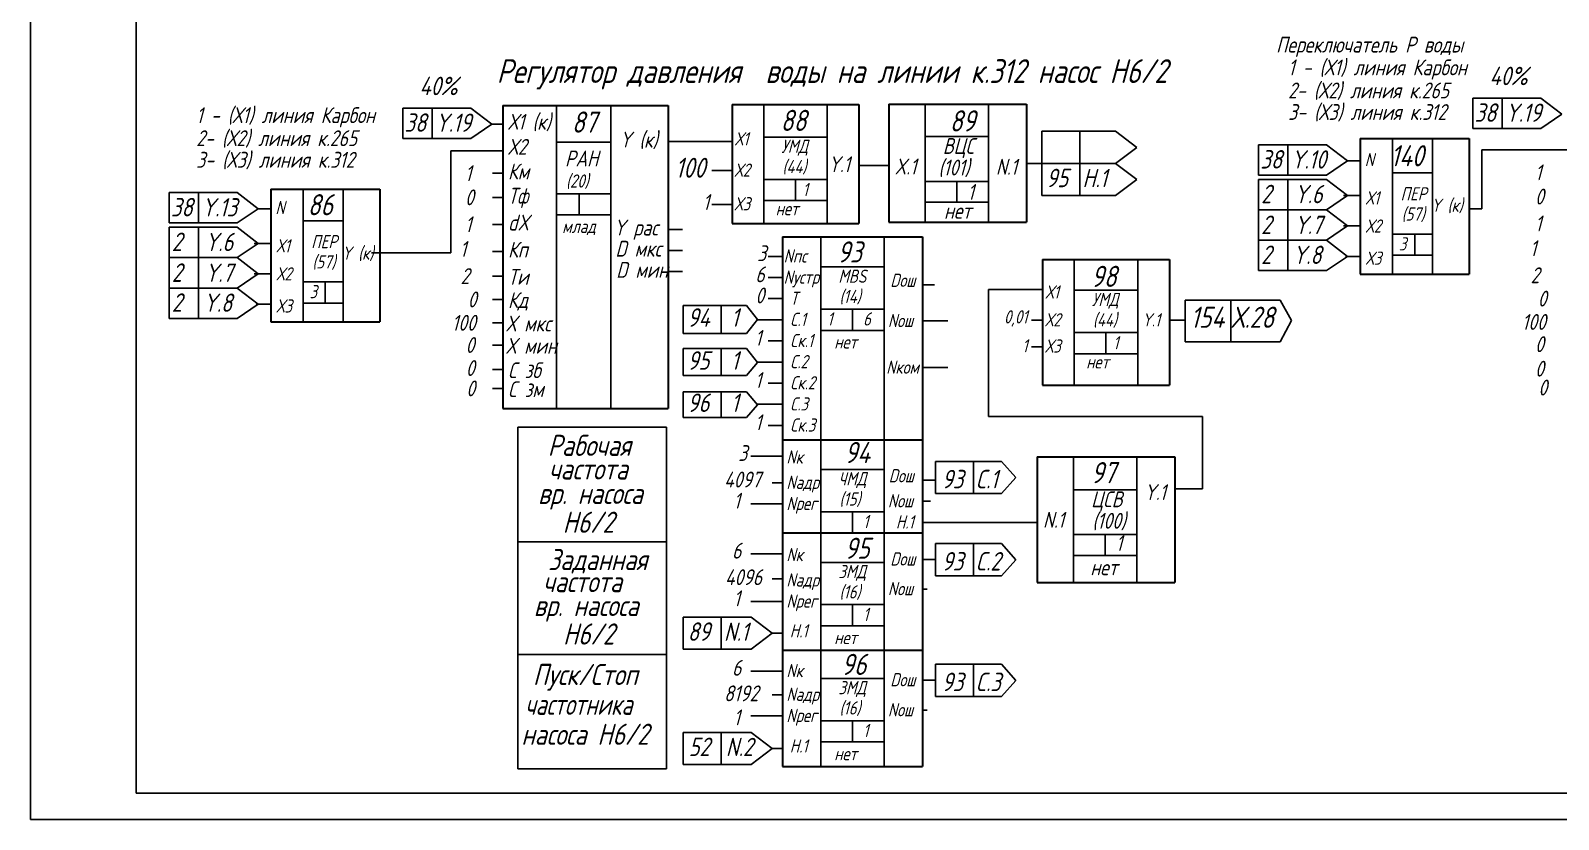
# Model space of a CAD drawing. Header units: millimetres. Extents: x -1319 to 705, y 574 to 3169.
# Drawn here: x -701.8 to -412.8, y 936.2 to 1085.5 of the extents above; entities that cross this region are included whole.
import ezdxf

# ---------------------------------------------------------------- set-up
doc = ezdxf.new("R2010")
doc.units = ezdxf.units.MM
doc.layers.add('Текст', color=7, linetype='Continuous', lineweight=50)
doc.styles.add('GOST тип А', font='GOST_A.TTF', dxfattribs={"oblique": 15})

msp = doc.modelspace()

# ---------------------------------------------------------------- linework, layer by layer
at = {"color": 7}
for p, q in [((-701.8, 942.51), (-701.8, 1713.06)), ((-701.8, 1713.06), (-701.8, 936.16)), ((-681.8, 941.16), (-681.8, 1708.06)), ((-416.19, 1072.71), (-429.04, 1072.71)), ((-429.04, 1072.71), (-429.04, 1066.96)), ((-423.47, 1072.71), (-423.47, 1066.96)), ((-416.19, 1072.71), (-412.2, 1069.66)), ((-618.56, 1070.82), (-631.41, 1070.82)), ((-631.41, 1070.82), (-631.41, 1065.07)), ((-625.84, 1070.82), (-625.84, 1065.07)), ((-618.56, 1070.82), (-614.57, 1067.77)), ((-602.32, 1071.33), (-602.32, 1013.94)), ((-592.06, 1071.33), (-592.06, 1013.94)), ((-563.14, 1071.52), (-563.14, 1048.99)), ((-551.14, 1071.52), (-551.14, 1048.99)), ((-532.6, 1071.56), (-532.6, 1049.2)), ((-520.6, 1071.56), (-520.6, 1049.2)), ((-416.19, 1066.96), (-412.2, 1069.66)), ((-618.56, 1065.07), (-614.57, 1067.77)), ((-612.5, 1067.77), (-614.57, 1067.77)), ((-496.58, 1066.41), (-510.56, 1066.41)), ((-510.56, 1066.41), (-510.56, 1060.33)), ((-496.58, 1066.41), (-510.56, 1066.41)), ((-503.37, 1066.41), (-503.37, 1060.33)), ((-496.58, 1066.41), (-492.6, 1063.37)), ((-416.19, 1066.96), (-429.04, 1066.96)), ((-618.56, 1065.07), (-631.41, 1065.07)), ((-602.32, 1064.33), (-592.06, 1064.33)), ((-581.22, 1064.51), (-569.14, 1064.51)), ((-563.14, 1065.31), (-551.14, 1065.31)), ((-532.6, 1065.42), (-520.6, 1065.42)), ((-456.71, 1063.86), (-469.56, 1063.86)), ((-469.56, 1063.86), (-469.56, 1058.11)), ((-463.99, 1063.86), (-463.99, 1058.11)), ((-456.71, 1063.86), (-452.73, 1060.81)), ((-444.23, 1065.07), (-444.23, 1039.38)), ((-436.67, 1065.07), (-436.67, 1039.38)), ((-612.5, 1062.72), (-622.32, 1062.72)), ((-496.58, 1060.33), (-492.6, 1063.37)), ((-456.71, 1058.11), (-452.73, 1060.81)), ((-450.32, 1060.81), (-452.73, 1060.81)), ((-410.13, 1062.88), (-427.34, 1062.88)), ((-612.5, 1058.48), (-614.44, 1058.48)), ((-572.94, 1058.99), (-569.09, 1058.99)), ((-545.14, 1059.95), (-539.5, 1059.95)), ((-513.45, 1060.33), (-510.56, 1060.33)), ((-496.58, 1060.33), (-510.56, 1060.33)), ((-496.58, 1060.33), (-510.56, 1060.33)), ((-510.56, 1060.33), (-510.56, 1054.25)), ((-496.58, 1060.33), (-510.56, 1060.33)), ((-503.37, 1060.33), (-503.37, 1054.25)), ((-496.58, 1060.33), (-492.6, 1057.29)), ((-456.71, 1058.11), (-469.56, 1058.11)), ((-456.71, 1058.11), (-469.56, 1058.11)), ((-444.23, 1058.55), (-436.67, 1058.55)), ((-662.74, 1054.81), (-675.59, 1054.81)), ((-675.59, 1054.81), (-675.59, 1049.06)), ((-670.02, 1054.81), (-670.02, 1049.06)), ((-662.74, 1054.81), (-658.75, 1051.77)), ((-650.25, 1055.48), (-650.25, 1030.33)), ((-642.7, 1055.48), (-642.7, 1030.33)), ((-563.14, 1057.31), (-551.14, 1057.31)), ((-557.14, 1057.31), (-557.14, 1053.31)), ((-532.6, 1056.93), (-520.6, 1056.93)), ((-526.6, 1056.93), (-526.6, 1052.93)), ((-496.58, 1054.25), (-492.6, 1057.29)), ((-456.71, 1057.29), (-469.56, 1057.29)), ((-469.56, 1057.29), (-469.56, 1051.54)), ((-463.99, 1057.29), (-463.99, 1051.54)), ((-456.71, 1057.29), (-452.73, 1054.25)), ((-612.5, 1053.89), (-614.44, 1053.89)), ((-602.32, 1054.59), (-592.06, 1054.59)), ((-598.06, 1054.59), (-598.06, 1050.59)), ((-572.94, 1052.58), (-569.09, 1052.58)), ((-563.14, 1053.31), (-551.14, 1053.31)), ((-532.6, 1052.98), (-520.6, 1052.98)), ((-496.58, 1054.25), (-510.56, 1054.25)), ((-456.71, 1051.54), (-452.73, 1054.25)), ((-450.32, 1054.25), (-453.51, 1054.25)), ((-452.73, 1054.25), (-453.51, 1054.25)), ((-662.74, 1049.06), (-675.59, 1049.06)), ((-662.74, 1049.06), (-675.59, 1049.06)), ((-662.74, 1049.06), (-658.75, 1051.77)), ((-656.35, 1051.77), (-658.75, 1051.77)), ((-650.25, 1049.5), (-642.7, 1049.5)), ((-602.32, 1050.59), (-592.06, 1050.59)), ((-456.71, 1051.54), (-469.56, 1051.54)), ((-456.71, 1051.54), (-469.56, 1051.54)), ((-469.56, 1051.54), (-469.56, 1045.79)), ((-463.99, 1051.54), (-463.99, 1045.79)), ((-456.71, 1051.54), (-452.73, 1048.5)), ((-662.74, 1048.25), (-675.59, 1048.25)), ((-675.59, 1048.25), (-675.59, 1042.5)), ((-670.02, 1048.25), (-670.02, 1042.5)), ((-662.74, 1048.25), (-658.75, 1045.2)), ((-612.5, 1048.8), (-614.44, 1048.8)), ((-581.22, 1047.86), (-578.52, 1047.86)), ((-552.35, 1008.05), (-552.35, 1046.44)), ((-540.35, 1008.05), (-540.35, 1046.44)), ((-456.71, 1045.79), (-452.73, 1048.5)), ((-450.32, 1048.5), (-453.51, 1048.5)), ((-452.73, 1048.5), (-453.51, 1048.5)), ((-444.23, 1046.95), (-436.67, 1046.95)), ((-440.03, 1046.95), (-440.03, 1042.95)), ((-662.74, 1042.5), (-658.75, 1045.2)), ((-656.35, 1045.2), (-659.53, 1045.2)), ((-658.75, 1045.2), (-659.53, 1045.2)), ((-637.34, 1043.4), (-622.32, 1043.4)), ((-612.5, 1043.68), (-614.44, 1043.68)), ((-581.22, 1043.86), (-578.52, 1043.86)), ((-456.71, 1045.79), (-469.56, 1045.79)), ((-456.71, 1045.79), (-469.56, 1045.79)), ((-469.56, 1045.79), (-469.56, 1040.04)), ((-463.99, 1045.74), (-463.99, 1039.99)), ((-456.71, 1045.79), (-452.73, 1042.75)), ((-662.74, 1042.5), (-675.59, 1042.5)), ((-662.74, 1042.5), (-675.59, 1042.5)), ((-675.59, 1042.5), (-675.59, 1036.75)), ((-670.02, 1042.5), (-670.02, 1036.75)), ((-662.74, 1042.5), (-658.75, 1039.45)), ((-559.59, 1042.74), (-562.27, 1042.74)), ((-552.35, 1040.74), (-540.35, 1040.74)), ((-504.41, 1042.15), (-504.41, 1018.39)), ((-492.41, 1042.15), (-492.41, 1018.39)), ((-456.71, 1040.04), (-452.73, 1042.75)), ((-450.32, 1042.75), (-453.1, 1042.75)), ((-452.73, 1042.75), (-453.1, 1042.75)), ((-444.23, 1042.95), (-436.67, 1042.95)), ((-662.74, 1036.75), (-658.75, 1039.45)), ((-656.35, 1039.45), (-659.53, 1039.45)), ((-658.75, 1039.45), (-659.53, 1039.45)), ((-650.25, 1037.91), (-642.7, 1037.91)), ((-646.06, 1037.91), (-646.06, 1033.91)), ((-612.5, 1039), (-614.44, 1039)), ((-581.22, 1039.86), (-578.52, 1039.86)), ((-559.59, 1038.74), (-562.27, 1038.74)), ((-456.71, 1040.04), (-469.56, 1040.04)), ((-662.74, 1036.75), (-675.59, 1036.75)), ((-662.74, 1036.75), (-675.59, 1036.75)), ((-675.59, 1036.75), (-675.59, 1031)), ((-670.02, 1036.69), (-670.02, 1030.94)), ((-662.74, 1036.75), (-658.75, 1033.7)), ((-612.5, 1034.58), (-614.44, 1034.58)), ((-559.59, 1034.74), (-562.27, 1034.74)), ((-533.09, 1037.33), (-530.87, 1037.33)), ((-520.61, 1012.43), (-520.61, 1036.5)), ((-520.61, 1036.5), (-510.41, 1036.5)), ((-504.41, 1036.32), (-492.41, 1036.32)), ((-662.74, 1031), (-658.75, 1033.7)), ((-656.35, 1033.7), (-659.13, 1033.7)), ((-658.75, 1033.7), (-659.13, 1033.7)), ((-650.25, 1033.91), (-642.7, 1033.91)), ((-566.41, 1033.47), (-578.35, 1033.47)), ((-578.35, 1033.47), (-578.35, 1028.13)), ((-571.21, 1033.47), (-571.21, 1028.13)), ((-571.21, 1033.47), (-571.21, 1028.13)), ((-566.41, 1033.47), (-564.29, 1030.8)), ((-552.35, 1032.74), (-540.35, 1032.74)), ((-546.35, 1032.74), (-546.35, 1028.74)), ((-465.44, 1034.43), (-483.45, 1034.43)), ((-483.45, 1034.43), (-483.45, 1026.59)), ((-474.79, 1034.43), (-474.79, 1026.59)), ((-465.44, 1034.43), (-463.32, 1030.6)), ((-662.74, 1031), (-675.59, 1031)), ((-612.5, 1030.16), (-614.44, 1030.16)), ((-566.41, 1028.13), (-564.29, 1030.8)), ((-559.59, 1030.74), (-564.35, 1030.74)), ((-552.35, 1028.74), (-540.35, 1028.74)), ((-552.35, 1028.74), (-552.35, 1008.05)), ((-533.09, 1030.52), (-528.35, 1030.52)), ((-512.47, 1030.66), (-510.35, 1030.66)), ((-486.41, 1030.67), (-483.63, 1030.67)), ((-465.44, 1026.59), (-463.32, 1030.6)), ((-612.5, 1025.95), (-614.44, 1025.95)), ((-578.35, 1028.13), (-566.41, 1028.13)), ((-559.59, 1026.74), (-562.27, 1026.74)), ((-504.41, 1028.32), (-492.41, 1028.32)), ((-498.41, 1028.32), (-498.41, 1024.32)), ((-483.45, 1026.59), (-465.44, 1026.59)), ((-566.41, 1025.33), (-578.35, 1025.33)), ((-578.35, 1025.33), (-578.35, 1020.17)), ((-571.21, 1025.33), (-571.21, 1020.17)), ((-571.21, 1025.33), (-571.21, 1020.17)), ((-566.41, 1025.33), (-564.29, 1022.67)), ((-512.47, 1025.64), (-510.35, 1025.64)), ((-504.41, 1024.32), (-492.41, 1024.32)), ((-612.5, 1021.32), (-614.44, 1021.32)), ((-578.35, 1020.17), (-566.41, 1020.17)), ((-566.41, 1020.17), (-564.29, 1022.67)), ((-559.59, 1022.74), (-564.35, 1022.74)), ((-533.09, 1021.7), (-528.35, 1021.7)), ((-612.5, 1017.74), (-614.44, 1017.74)), ((-559.59, 1018.74), (-562.27, 1018.74)), ((-566.41, 1017.1), (-578.35, 1017.1)), ((-578.35, 1017.1), (-578.35, 1012.25)), ((-571.21, 1017.1), (-571.21, 1012.25)), ((-571.21, 1017.1), (-571.21, 1012.25)), ((-566.41, 1017.1), (-564.29, 1014.67)), ((-566.41, 1012.25), (-564.29, 1014.67)), ((-559.59, 1014.74), (-564.35, 1014.74)), ((-578.35, 1012.25), (-566.41, 1012.25)), ((-480.13, 1012.43), (-520.61, 1012.43)), ((-480.13, 998.76), (-480.13, 1012.43)), ((-609.65, 1010.42), (-581.56, 1010.42)), ((-609.65, 1010.42), (-609.65, 945.74)), ((-581.56, 1010.42), (-581.56, 945.74)), ((-559.59, 1010.74), (-562.27, 1010.74)), ((-552.35, 1008.05), (-552.35, 990.4)), ((-540.35, 1008.05), (-540.35, 990.4)), ((-559.59, 1004.91), (-565.59, 1004.91)), ((-518.17, 1003.93), (-530.66, 1003.93)), ((-518.17, 1003.93), (-530.66, 1003.93)), ((-530.66, 1003.93), (-530.66, 997.85)), ((-523.46, 1003.93), (-523.46, 997.85)), ((-518.17, 1003.93), (-515.45, 1000.89)), ((-504.55, 1004.8), (-504.55, 981.04)), ((-492.55, 1004.8), (-492.55, 981.04)), ((-559.59, 999.89), (-561.54, 999.89)), ((-552.35, 1002.4), (-540.35, 1002.4)), ((-533.09, 1000.4), (-530.66, 1000.4)), ((-518.17, 997.85), (-515.45, 1000.89)), ((-518.17, 997.85), (-530.66, 997.85)), ((-504.55, 998.55), (-492.55, 998.55)), ((-485.4, 998.76), (-480.54, 998.76)), ((-480.54, 998.76), (-480.13, 998.76)), ((-559.59, 995.89), (-565.59, 995.89)), ((-552.35, 994.4), (-540.35, 994.4)), ((-546.35, 994.4), (-546.35, 990.4)), ((-533.09, 996.4), (-531.57, 996.4)), ((-533.09, 992.4), (-511.45, 992.4)), ((-581.56, 988.7), (-609.65, 988.7)), ((-552.35, 990.4), (-540.35, 990.4)), ((-552.35, 990.4), (-552.35, 946.21)), ((-540.35, 990.4), (-540.35, 946.21)), ((-518.17, 988.37), (-530.66, 988.37)), ((-518.17, 988.37), (-530.66, 988.37)), ((-530.66, 988.37), (-530.66, 982.29)), ((-523.46, 988.37), (-523.46, 982.29)), ((-518.17, 988.37), (-515.45, 985.33)), ((-504.55, 990.07), (-492.55, 990.07)), ((-498.55, 990.07), (-498.55, 986.07)), ((-559.59, 986.43), (-565.59, 986.43)), ((-533.09, 985.4), (-530.66, 985.4)), ((-504.55, 986.11), (-492.55, 986.11)), ((-552.35, 984.82), (-540.35, 984.82)), ((-518.17, 982.29), (-515.45, 985.33)), ((-559.59, 981.72), (-561.54, 981.72)), ((-533.09, 979.77), (-532.2, 979.77)), ((-518.17, 982.29), (-530.66, 982.29)), ((-559.59, 977.42), (-565.59, 977.42)), ((-552.35, 976.82), (-540.35, 976.82)), ((-546.35, 976.82), (-546.35, 972.82)), ((-565.52, 974.47), (-578.37, 974.47)), ((-578.37, 974.47), (-578.37, 968.38)), ((-571.18, 974.47), (-571.18, 968.38)), ((-565.52, 974.47), (-561.54, 971.42)), ((-565.52, 968.38), (-561.54, 971.42)), ((-559.59, 971.42), (-561.54, 971.42)), ((-552.35, 972.82), (-540.35, 972.82)), ((-565.52, 968.38), (-578.37, 968.38)), ((-581.56, 967.41), (-609.65, 967.41)), ((-581.56, 967.41), (-609.65, 967.41)), ((-518.17, 965.54), (-530.66, 965.54)), ((-518.17, 965.54), (-530.66, 965.54)), ((-530.66, 965.54), (-530.66, 959.45)), ((-523.46, 965.54), (-523.46, 959.45)), ((-518.17, 965.54), (-515.45, 962.49)), ((-559.59, 964.26), (-565.59, 964.26)), ((-552.35, 962.85), (-540.35, 962.85)), ((-533.09, 962.53), (-530.66, 962.53)), ((-518.17, 959.45), (-515.45, 962.49)), ((-559.59, 959.77), (-561.54, 959.77)), ((-518.17, 959.45), (-530.66, 959.45)), ((-533.09, 956.85), (-532.2, 956.85)), ((-559.59, 955.77), (-565.59, 955.77)), ((-552.35, 954.85), (-540.35, 954.85)), ((-546.35, 954.85), (-546.35, 950.85)), ((-565.52, 952.65), (-578.37, 952.65)), ((-578.37, 952.65), (-578.37, 946.57)), ((-571.18, 952.65), (-571.18, 946.57)), ((-565.52, 952.65), (-561.54, 949.61)), ((-552.35, 950.85), (-540.35, 950.85)), ((-565.52, 946.57), (-561.54, 949.61)), ((-559.59, 949.61), (-561.54, 949.61)), ((-581.56, 945.74), (-609.65, 945.74)), ((-565.52, 946.57), (-578.37, 946.57)), ((370.58, 941.16), (-681.8, 941.16)), ((375.58, 936.16), (-701.8, 936.16))]:
    msp.add_line(p, q, dxfattribs=at)
at = {"color": 7, "lineweight": 30}
for p, q in [((-612.5, 1071.33), (-581.22, 1071.33)), ((-612.5, 1071.33), (-612.5, 1013.94)), ((-581.22, 1071.33), (-581.22, 1013.94)), ((-569.14, 1071.52), (-545.14, 1071.52)), ((-569.14, 1071.52), (-545.14, 1071.52)), ((-569.14, 1071.52), (-569.14, 1048.99)), ((-545.14, 1071.52), (-545.14, 1048.99)), ((-539.5, 1071.56), (-513.45, 1071.56)), ((-539.5, 1071.56), (-539.5, 1049.2)), ((-513.45, 1071.56), (-513.45, 1049.2)), ((-450.32, 1065.07), (-429.72, 1065.07)), ((-450.32, 1065.07), (-450.32, 1039.38)), ((-429.72, 1065.07), (-429.72, 1039.38)), ((-656.35, 1055.48), (-635.75, 1055.48)), ((-656.35, 1055.48), (-656.35, 1030.33)), ((-635.75, 1055.48), (-635.75, 1030.33)), ((-569.14, 1048.99), (-545.14, 1048.99)), ((-569.14, 1048.99), (-545.14, 1048.99)), ((-539.5, 1049.2), (-513.45, 1049.2)), ((-559.59, 1046.44), (-533.09, 1046.44)), ((-559.59, 1046.44), (-559.59, 1008.05)), ((-533.09, 1046.44), (-533.09, 1008.05)), ((-510.41, 1042.15), (-486.41, 1042.15)), ((-510.41, 1042.15), (-486.41, 1042.15)), ((-510.41, 1042.15), (-510.41, 1018.39)), ((-486.41, 1042.15), (-486.41, 1018.39)), ((-450.32, 1039.38), (-429.72, 1039.38)), ((-656.35, 1030.33), (-635.75, 1030.33)), ((-510.41, 1018.39), (-486.41, 1018.39)), ((-510.41, 1018.39), (-486.41, 1018.39)), ((-612.5, 1013.94), (-581.22, 1013.94)), ((-559.59, 1008.05), (-533.09, 1008.05)), ((-559.59, 1008.05), (-533.09, 1008.05)), ((-559.59, 1008.05), (-533.09, 1008.05)), ((-559.59, 1008.05), (-559.59, 990.4)), ((-559.59, 1008.05), (-533.09, 1008.05)), ((-559.59, 1008.05), (-533.09, 1008.05)), ((-533.09, 1008.05), (-533.09, 990.4)), ((-511.45, 1004.8), (-485.4, 1004.8)), ((-511.45, 1004.8), (-511.45, 981.04)), ((-485.4, 1004.8), (-485.4, 981.04)), ((-559.59, 990.4), (-533.09, 990.4)), ((-559.59, 990.4), (-533.09, 990.4)), ((-559.59, 990.4), (-559.59, 968.19)), ((-533.09, 990.4), (-533.09, 968.19)), ((-511.45, 981.04), (-485.4, 981.04)), ((-559.59, 968.19), (-533.09, 968.19)), ((-559.59, 968.19), (-533.09, 968.19)), ((-559.59, 968.19), (-559.59, 946.21)), ((-533.09, 968.19), (-533.09, 946.21)), ((-559.59, 946.21), (-533.09, 946.21))]:
    msp.add_line(p, q, dxfattribs=at)
for p, q in [((-622.32, 1043.4), (-622.32, 1062.72)), ((-427.34, 1062.88), (-427.34, 1051.72)), ((-427.34, 1051.72), (-429.72, 1051.72))]:
    msp.add_line(p, q)

# ---------------------------------------------------------------- texts
at = {"layer": 'Текст', "color": 7, "lineweight": 15, "style": 'GOST тип А', "oblique": 15}
for s, height, p in [('Переключатель Р воды', 3, (-466.24, 1081.32)), ('Регулятор давления  воды на линии к.312 насос Н6/2 ', 4.5, (-613.64, 1075.56)), ('1 - (Х1) линия Карбон', 3, (-463.97, 1077.01)), ('40%%% ', 3.5, (-425.89, 1075.14)), ('40%%% ', 3.5, (-628.26, 1073.25)), ('2- (Х2) линия к.265', 3, (-463.97, 1072.65)), ('1 - (Х1) линия Карбон', 3, (-670.47, 1067.97)), ('38', 3.5, (-631.08, 1066.32)), ('Y.19', 3.456, (-625.25, 1066.32)), ('Х1 (к)', 3, (-611.51, 1066.72)), ('87', 4, (-599.44, 1066.16)), ('88', 4, (-559.95, 1066.48)), ('89', 4, (-527.97, 1066.39)), ('3- (Х3) линия к.312', 3, (-463.97, 1068.56)), ('38', 3.5, (-428.71, 1068.21)), ('Y.19', 3.456, (-422.89, 1068.21)), ('2- (Х2) линия к.265', 3, (-670.47, 1063.61)), ('Y (к)', 3, (-590.4, 1063.34)), ('Х2', 3, (-611.51, 1061.98)), ('Х1', 2.5, (-568.6, 1063.75)), ('УМД', 2.5, (-559.81, 1062.32)), ('ВЦС', 3, (-529.27, 1062.14)), ('140', 4, (-444.61, 1059.79)), ('3- (Х3) линия к.312', 3, (-670.47, 1059.52)), ('РАН', 3, (-600.73, 1059.77)), ('100', 3.775, (-579.89, 1057.63)), ('(44)', 2.5, (-559.61, 1058.48)), ('Y.1', 3, (-550.93, 1058.68)), ('X.1', 3, (-538.38, 1058.25)), ('(101)', 3, (-530.1, 1058.06)), ('N.1', 3, (-519.23, 1058.2)), ('38', 3.5, (-469.23, 1059.36)), ('Y.10', 3.456, (-463.41, 1059.36)), ('N ', 2.5, (-449.47, 1059.8)), ('1', 3, (-619.64, 1056.99)), ('Км', 3, (-611.51, 1057.3)), ('(20)', 2.5, (-600.53, 1055.76)), ('Х2', 2.5, (-568.67, 1057.82)), ('95', 3.5, (-509.72, 1055.84)), ('H.1', 3.456, (-502.84, 1055.84)), ('1', 3, (-417.27, 1057.14)), ('0', 3, (-619.64, 1052.41)), ('Тф', 3, (-611.51, 1052.72)), ('1', 2.5, (-555.79, 1054.15)), ('1', 3, (-524.6, 1053.43)), ('2', 3.5, (-469.07, 1052.8)), ('Y.6', 3.456, (-462.8, 1052.8)), ('Х1 ', 2.5, (-449.31, 1052.55)), ('ПЕР', 2.5, (-442.7, 1053.34)), ('0', 3, (-417.27, 1052.56)), ('38', 3.5, (-675.26, 1050.31)), ('Y.13', 3.456, (-669.43, 1050.31)), ('N ', 2.5, (-655.49, 1050.75)), ('86', 4, (-649.4, 1050.52)), ('1', 3, (-574.67, 1051.52)), ('Х3', 2.5, (-568.68, 1051.45)), ('нет', 2.5, (-560.88, 1050.52)), ('нет', 3, (-529.04, 1049.87)), ('(57)', 2.5, (-442.5, 1049.5)), ('Y (к)', 2.5, (-436.92, 1051.16)), ('1', 3, (-619.64, 1047.31)), ('dX', 3, (-611.51, 1047.63)), ('Y рас', 3, (-591.52, 1046.69)), ('2', 3.5, (-469.07, 1046.97)), ('Y.7', 3.456, (-462.8, 1046.97)), ('Х2 ', 2.5, (-449.31, 1047.24)), ('1', 3, (-417.27, 1047.47)), ('2', 3.5, (-675.09, 1043.75)), ('Y.6', 3.456, (-668.83, 1043.75)), ('ПЕР', 2.5, (-648.73, 1044.29)), ('млад', 2.5, (-601.26, 1047.16)), ('3', 2.5, (-443.02, 1043.86)), ('Х1 ', 2.5, (-655.33, 1043.5)), ('(57)', 2.5, (-648.52, 1040.45)), ('Y (к)', 2.5, (-642.94, 1042.12)), ('1', 3, (-620.61, 1042.65)), ('Кп', 3, (-611.51, 1042.51)), ('D мкс', 3, (-591.19, 1042.69)), ('3', 3, (-564.37, 1041.84)), ('Nпс', 2.5, (-559.37, 1041.57)), ('93', 4, (-549.22, 1041.58)), ('2', 3.5, (-469.07, 1041.3)), ('Y.8', 3.456, (-463.09, 1041.3)), ('Х3 ', 2.5, (-449.31, 1041.15)), ('1', 3, (-418.24, 1042.8)), ('2', 3.5, (-675.09, 1037.92)), ('Y.7', 3.456, (-668.83, 1037.92)), ('Х2 ', 2.5, (-655.33, 1038.19)), ('2', 3, (-620.47, 1037.51)), ('Ти', 3, (-611.51, 1037.37)), ('D мин', 3, (-591.04, 1038.69)), ('6', 3, (-564.73, 1037.84)), ('98', 4, (-501.22, 1036.96)), ('2', 3, (-418.1, 1037.67)), ('Nустр', 2.5, (-559.37, 1037.57)), ('MBS', 2.5, (-549.02, 1037.74)), ('Dош', 2.5, (-539.21, 1036.97)), ('2', 3.5, (-675.09, 1032.25)), ('Y.8', 3.456, (-669.11, 1032.25)), ('Х3 ', 2.5, (-655.33, 1032.11)), ('3', 2.5, (-649.04, 1034.82)), ('0', 3, (-619.12, 1033.09)), ('Кд', 3, (-611.51, 1032.95)), ('0', 3, (-564.72, 1033.84)), ('Т', 2.5, (-558.13, 1033.57)), ('(14)', 2.5, (-548.82, 1033.91)), ('Х1', 2.5, (-509.87, 1034.75)), ('УМД', 2.5, (-501.08, 1033.33)), ('0', 3, (-416.75, 1033.25)), ('100', 3, (-622.13, 1028.67)), ('94', 3.5, (-577.56, 1029.42)), ('1', 3.5, (-569.33, 1029.42)), ('С.1', 2.5, (-558.13, 1029.57)), ('1', 2.5, (-551.14, 1029.65)), ('6', 2.5, (-544.35, 1029.65)), ('Nош', 2.5, (-539.65, 1029.35)), ('0,01', 2.5, (-517.7, 1030.04)), ('Х2', 2.5, (-509.94, 1029.49)), ('(44)', 2.5, (-500.88, 1029.49)), ('Y.1', 2.5, (-491.59, 1029.47)), ('154', 4, (-482.45, 1029.22)), ('Х.28', 4, (-474.71, 1029.22)), ('100', 3, (-419.76, 1028.83)), ('Х мкс', 3, (-611.86, 1028.53)), ('1', 3, (-564.81, 1025.84)), ('0', 3, (-619.53, 1024.46)), ('Х мин', 3, (-611.86, 1024.32)), ('Ск.1', 2.5, (-558.13, 1025.57)), ('нет', 2.5, (-549.8, 1025.3)), ('1', 2.5, (-514.25, 1024.58)), ('Х3', 2.5, (-509.95, 1024.52)), ('1', 2.5, (-497.06, 1025.15)), ('0', 3, (-417.27, 1024.62)), ('0', 3, (-619.48, 1020.1)), ('95', 3.5, (-577.56, 1021.29)), ('1', 3.5, (-569.33, 1021.29)), ('С.2', 2.5, (-558.13, 1021.57)), ('Nком', 2.5, (-539.98, 1020.53)), ('нет', 2.5, (-502.15, 1021.53)), ('0', 3, (-417.27, 1019.98)), ('С зб', 3, (-611.51, 1019.69)), ('1', 3, (-564.81, 1017.84)), ('Ск.2', 2.5, (-558.13, 1017.57)), ('0', 3, (-619.4, 1016.25)), ('С зм', 3, (-611.51, 1016.11)), ('0', 3, (-416.65, 1016.41)), ('96', 3.5, (-577.56, 1013.29)), ('1', 3.5, (-569.33, 1013.29)), ('С.3', 2.5, (-558.13, 1013.57)), ('1', 3, (-564.81, 1009.84)), ('Ск.3', 2.5, (-558.13, 1009.57)), ('3', 3, (-567.96, 1004.01)), ('Nк', 2.5, (-558.85, 1003.52)), ('94', 4, (-547.85, 1003.62)), ('97', 4, (-501.24, 999.81)), ('4097', 3, (-570.64, 999)), ('Nадр', 2.5, (-558.85, 998.72)), ('ЧМД', 2.5, (-549.02, 999.41)), ('Dош', 2.5, (-539.5, 999.97)), ('93', 3.5, (-529.46, 998.84)), ('С.1', 3.5, (-523.02, 998.84)), ('1', 3, (-568.85, 995)), ('Nрег', 2.5, (-558.85, 994.72)), ('(15)', 2.5, (-548.82, 995.57)), ('Nош', 2.5, (-539.65, 995.23)), ('ЦСВ', 3, (-501.22, 995.27)), ('Y.1', 3, (-491.18, 996.62)), ('N.1', 3, (-510.33, 991.38)), ('(100)', 3, (-501.01, 991.19)), ('1', 2.5, (-544.35, 991.31)), ('Н.1', 2.5, (-538.15, 991.23)), ('6', 3, (-569.14, 985.54)), ('95', 4, (-547.85, 985.5)), ('1', 3, (-496.55, 986.98)), ('Nк', 2.5, (-558.85, 985.05)), ('Dош', 2.5, (-539.21, 984.23)), ('93', 3.5, (-529.46, 983.28)), ('С.2', 3.5, (-523.02, 983.28)), ('4096', 3, (-570.48, 980.52)), ('Nадр', 2.5, (-558.85, 980.25)), ('ЗМД', 2.5, (-549.02, 981.83)), ('нет', 3, (-501.37, 982.39)), ('(16)', 2.5, (-548.82, 977.99)), ('Nош', 2.5, (-539.65, 978.6)), ('1', 3, (-568.85, 976.52)), ('Nрег', 2.5, (-558.85, 976.25)), ('1', 2.5, (-544.35, 973.73)), ('89', 3.5, (-577.52, 969.97)), ('N.1', 3.456, (-570.66, 969.97)), ('Н.1', 2.5, (-558.22, 970.63)), ('нет', 2.5, (-549.8, 969.35)), ('6', 3, (-569.14, 963.37)), ('Nк', 2.5, (-558.85, 963.09)), ('96', 4, (-548.45, 963.52)), ('ЗМД', 2.5, (-549.02, 959.86)), ('Dош', 2.5, (-539.21, 961.36)), ('93', 3.5, (-529.46, 960.45)), ('С.3', 3.5, (-523.02, 960.45)), ('8192', 3, (-570.64, 958.53)), ('Nадр', 2.5, (-558.85, 958.6)), ('1', 3, (-568.85, 953.99)), ('Nрег', 2.5, (-558.85, 954.6)), ('(16)', 2.5, (-548.82, 956.02)), ('Nош', 2.5, (-539.65, 955.68)), ('1', 2.5, (-544.35, 951.76)), ('52', 3.5, (-577.35, 948.16)), ('N.2', 3.456, (-570.3, 948.16)), ('Н.1', 2.5, (-558.22, 948.82)), ('нет', 2.5, (-549.8, 947.37))]:
    msp.add_text(s, height=height, dxfattribs=at).set_placement(p)
at = {"layer": 'Текст', "color": 7, "linetype": 'Continuous', "lineweight": 15, "style": 'GOST тип А', "oblique": 15}
for s, p in [('Рабочая ', (-603.98, 1004.97)), ('частота ', (-603.8, 1000.51)), ('вр. насоса', (-605.83, 995.88)), ('Н6/2', (-601.17, 990.42)), ('Заданная', (-603.91, 983.35)), ('частота', (-604.9, 979.18)), ('вр. насоса', (-606.63, 974.66)), ('Н6/2', (-601.1, 969.27)), ('Пуск/Стоп', (-606.79, 961.6)), ('насоса Н6/2', (-608.97, 950.29))]:
    msp.add_text(s, height=4, dxfattribs=at).set_placement(p)
at = {"layer": 'Текст', "color": 7, "linetype": 'Continuous', "lineweight": 15, "style": 'GOST тип А', "oblique": 15, "width": 0.9}
msp.add_text('частотника', height=4, dxfattribs=at).set_placement((-608.29, 955.96))

doc.saveas('drawing.dxf')
